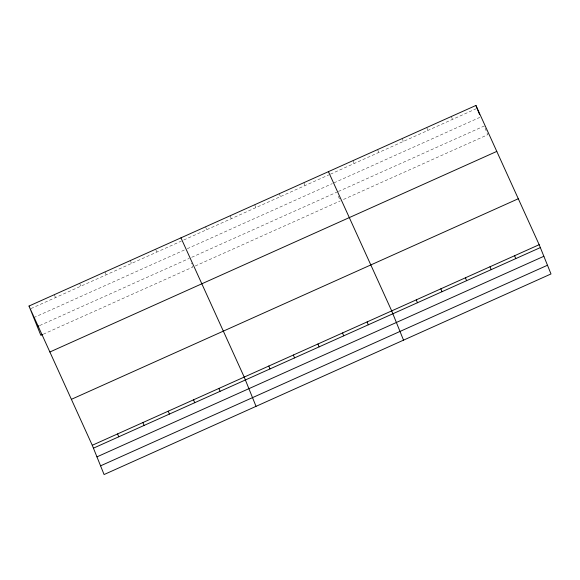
<?xml version="1.0" encoding="UTF-8"?>
<svg xmlns="http://www.w3.org/2000/svg" width="580" height="580" viewBox="0 0 580 580"><rect width="100%" height="100%" fill="white"/><g stroke="black" fill="none" stroke-linecap="round" stroke-linejoin="round"><path stroke-width="0.43" stroke-dasharray="2.9 2.17" d="M30.986 308.567L181.301 241.106M183.758 240.004L328.78 174.906M330.419 174.174L476.26 108.714M33.684 317.637L184.817 249.806M187.275 248.704L332.296 183.613M333.935 182.874L479.776 117.414M39.759 325.503L189.254 258.404M191.712 257.302L336.741 192.212M338.379 191.472L484.22 126.012L487.736 134.719L342.715 199.81M43.275 334.211L192.77 267.105L191.175 263.153M195.228 266.002L340.257 200.912M451.334 116.486L452.501 119.378M426.75 127.52L427.924 130.413M402.172 138.555L403.339 141.44M377.595 149.582L378.762 152.475M353.01 160.617L354.177 163.509M338.336 196.163L339.938 200.122M303.855 182.685L305.022 185.571M279.27 193.713L280.437 196.606M254.692 204.747L255.86 207.64M230.108 215.782L231.282 218.674M205.53 226.809L206.698 229.702M155.629 249.212L156.796 252.104M130.297 260.579L131.471 263.472M104.973 271.947L106.14 274.833M79.648 283.315L80.816 286.201M54.324 294.676L55.492 297.569"/><path stroke-width="0.87" d="M29 306.044L475.912 105.459L539.175 244.695L551 273.956L104.088 474.541L92.264 445.28L29 306.044L40.825 335.305L42.456 334.573M37.309 326.605L38.94 325.873M49.88 351.995L496.792 151.402M71.383 399.337L518.303 198.744M92.264 445.28L539.175 244.695M93.431 448.173L540.342 247.58M96.947 456.873L543.859 256.287M100.572 465.841L547.484 265.248M328.432 171.651L391.696 310.887L403.521 340.148M180.953 237.844L244.216 377.08L256.034 406.341M475.912 105.459L479.638 114.673M514.598 255.722L515.765 258.615M490.013 266.757L491.188 269.649M465.435 277.791L466.603 280.676M440.858 288.818L442.025 291.711M416.273 299.853L417.44 302.745M367.118 321.922L368.286 324.807M342.533 332.949L343.701 335.842M317.956 343.983L319.123 346.876M293.371 355.018L294.546 357.904M268.794 366.045L269.961 368.938M218.892 388.448L220.059 391.34M193.561 399.816L194.735 402.709M168.236 411.184L169.403 414.069M142.912 422.552L144.079 425.437M117.588 433.912L118.755 436.805"/></g></svg>
